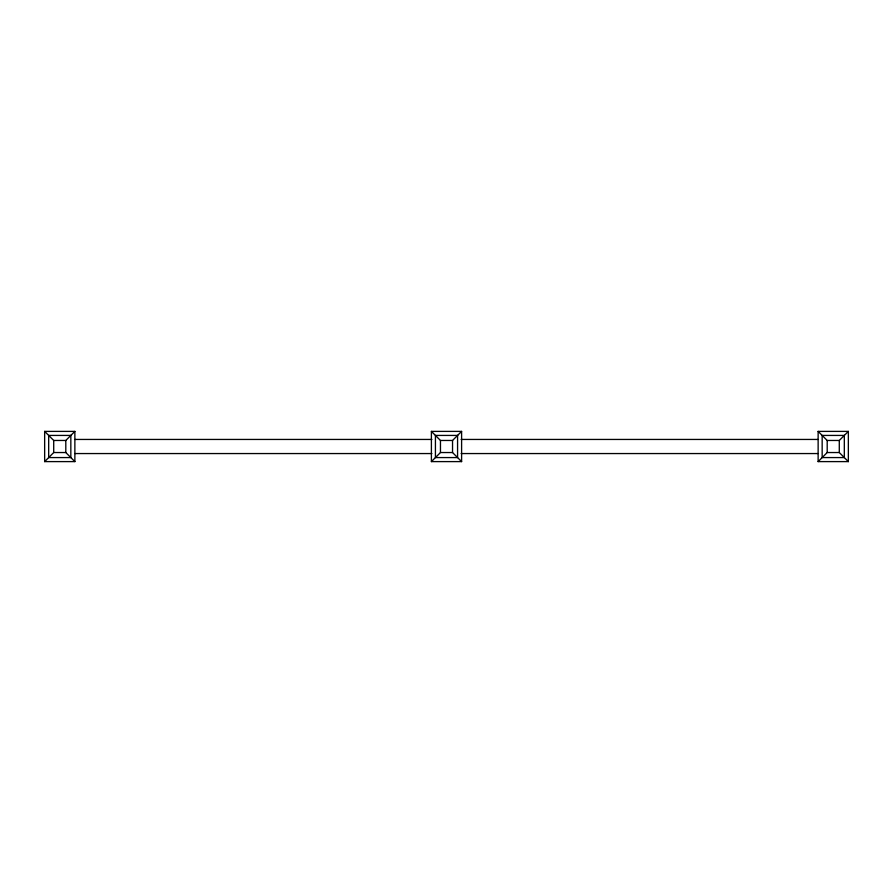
<?xml version="1.0" encoding="UTF-8"?>
<svg xmlns="http://www.w3.org/2000/svg" width="893" height="893" viewBox="0 0 893 893"><rect width="100%" height="100%" fill="white"/><g stroke="black" fill="none" stroke-linecap="round" stroke-linejoin="round"><path stroke-width="1.34" d="M44.65 461.603L53.714 452.539L65.803 452.539L74.867 461.603L44.65 461.603L44.65 431.397L74.867 431.397L74.867 461.603M44.65 431.397L53.714 440.461L65.803 440.461L74.867 431.397M431.397 461.603L440.461 452.539L452.539 452.539L461.603 461.603L431.397 461.603L431.397 431.397L461.603 431.397L461.603 461.603M431.397 431.397L440.461 440.461L452.539 440.461L461.603 431.397M818.133 461.603L827.197 452.539L839.286 452.539L848.35 461.603L818.133 461.603L818.133 431.397L848.35 431.397L848.35 461.603M818.133 431.397L827.197 440.461L839.286 440.461L848.35 431.397M75.09 439.445L431.866 439.445M461.134 439.445L817.91 439.445M75.09 453.555L431.866 453.555M461.134 453.555L817.91 453.555M839.286 440.461L839.286 452.539M827.197 440.461L827.197 452.539M452.539 440.461L452.539 452.539M440.461 440.461L440.461 452.539M65.803 440.461L65.803 452.539M53.714 440.461L53.714 452.539M70.837 435.427L48.68 435.427L48.68 457.573L70.837 457.573L70.837 435.427M457.573 435.427L435.427 435.427L435.427 457.573L457.573 457.573L457.573 435.427M844.32 435.427L822.163 435.427L822.163 457.573L844.32 457.573L844.32 435.427"/></g></svg>
